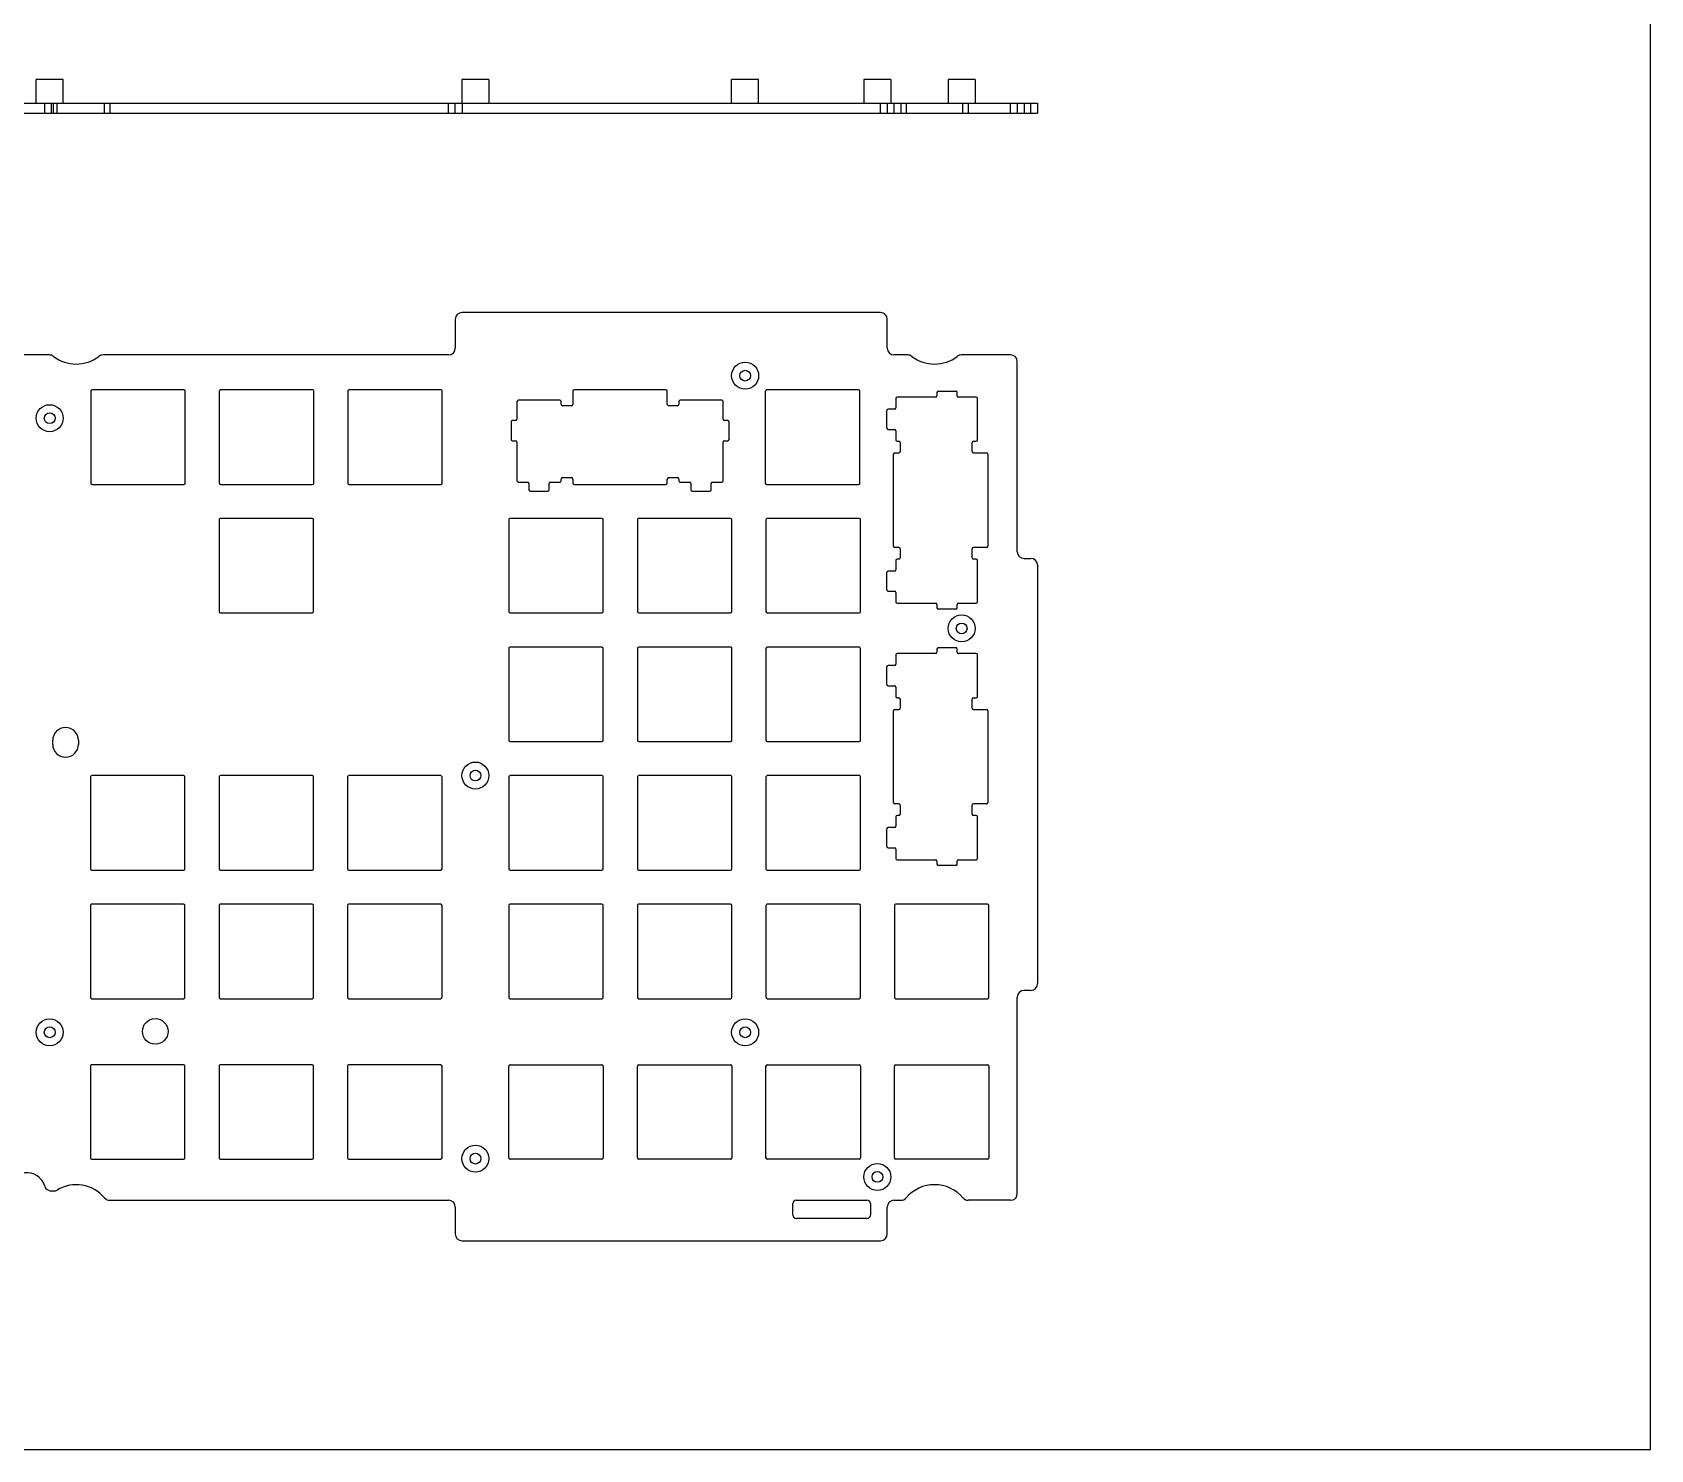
# Model space of a CAD drawing. Header units: millimetres. Extents: x 0 to 594, y 0 to 420.
# Drawn here: x 354.2 to 594, y 0 to 210 of the extents above; entities that cross this region are included whole.
import ezdxf

# ---------------------------------------------------------------- set-up
doc = ezdxf.new("R2010")
doc.units = ezdxf.units.MM
doc.header["$LTSCALE"] = 32.67
doc.layers.get('0').update_dxf_attribs({"linetype": 'CONTINUOUS'})

msp = doc.modelspace()

# ---------------------------------------------------------------- linework, layer by layer
at = {"color": 7, "linetype": 'Continuous'}
for p, q in [((594, 0), (594, 420)), ((358.76, 203.03), (354.76, 203.03)), ((354.76, 199.53), (354.76, 203.03)), ((358.76, 199.53), (358.76, 203.03)), ((421.85, 203.03), (417.85, 203.03)), ((417.85, 203.03), (417.85, 199.53)), ((421.85, 203.03), (421.85, 199.53)), ((461.82, 203.03), (457.82, 203.03)), ((457.82, 199.53), (457.82, 203.03)), ((461.82, 199.53), (461.82, 203.03)), ((481.42, 203.03), (477.42, 203.03)), ((477.42, 203.03), (477.42, 199.53)), ((481.42, 203.03), (481.42, 199.53)), ((493.9, 203.03), (489.9, 203.03)), ((489.9, 203.03), (489.9, 199.53)), ((493.9, 203.03), (493.9, 199.53)), ((65.99, 199.53), (503.15, 199.53)), ((356.02, 198.03), (356.02, 199.53)), ((356.98, 199.53), (356.98, 198.03)), ((357.33, 198.03), (357.33, 199.53)), ((357.85, 198.03), (357.85, 199.53)), ((364.9, 198.03), (364.9, 199.53)), ((365.67, 199.53), (365.67, 198.03)), ((415.87, 198.03), (415.87, 199.53)), ((416.87, 198.03), (416.87, 199.53)), ((417.87, 199.53), (417.87, 198.03)), ((479.87, 198.03), (479.87, 199.53)), ((480.87, 199.53), (480.87, 198.03)), ((481.87, 199.53), (481.87, 198.03)), ((482.92, 198.03), (482.92, 199.53)), ((483.68, 199.53), (483.68, 198.03)), ((492.1, 198.03), (492.1, 199.53)), ((492.87, 199.53), (492.87, 198.03)), ((499.15, 198.03), (499.15, 199.53)), ((500.15, 199.53), (500.15, 198.03)), ((501.15, 199.53), (501.15, 198.03)), ((502.15, 198.03), (502.15, 199.53)), ((503.15, 199.53), (503.15, 198.03)), ((65.99, 198.03), (503.15, 198.03)), ((479.87, 168.49), (417.87, 168.49)), ((416.87, 167.49), (416.87, 163.2)), ((480.87, 163.2), (480.87, 167.49)), ((356.72, 162.2), (317.2, 162.2)), ((415.87, 162.2), (364.66, 162.2)), ((483.92, 162.2), (481.87, 162.2)), ((499.15, 162.2), (491.86, 162.2)), ((500.15, 133.05), (500.15, 161.2)), ((362.84, 156.82), (362.84, 143.22)), ((376.64, 157.02), (363.04, 157.02)), ((376.84, 143.22), (376.84, 156.82)), ((381.89, 156.82), (381.89, 143.22)), ((395.69, 157.02), (382.09, 157.02)), ((395.89, 143.22), (395.89, 156.82)), ((400.94, 156.82), (400.94, 143.22)), ((414.74, 157.02), (401.14, 157.02)), ((414.94, 143.22), (414.94, 156.82)), ((434.28, 156.82), (434.28, 154.88)), ((448.08, 157.02), (434.48, 157.02)), ((448.28, 154.88), (448.28, 156.82)), ((462.8, 156.82), (462.8, 143.22)), ((476.6, 157.02), (463, 157.02)), ((476.8, 143.22), (476.8, 156.82)), ((488.04, 155.96), (482.34, 155.96)), ((488.24, 156.63), (488.24, 156.16)), ((488.44, 156.83), (491.05, 156.83)), ((491.25, 156.16), (491.25, 156.63)), ((494.05, 155.96), (491.45, 155.96)), ((426, 155.28), (426, 152.68)), ((432.35, 155.48), (426.2, 155.48)), ((432.55, 154.88), (432.55, 155.28)), ((434.08, 154.68), (432.75, 154.68)), ((449.8, 154.68), (448.48, 154.68)), ((450, 155.28), (450, 154.88)), ((456.35, 155.48), (450.2, 155.48)), ((456.55, 152.68), (456.55, 155.28)), ((480.79, 151.38), (480.79, 153.98)), ((481.94, 154.18), (480.99, 154.18)), ((482.14, 155.76), (482.14, 154.38)), ((494.25, 149.61), (494.25, 155.76)), ((425.13, 152.28), (425.13, 149.67)), ((425.8, 152.48), (425.33, 152.48)), ((457.23, 152.48), (456.75, 152.48)), ((457.43, 149.67), (457.43, 152.28)), ((480.99, 151.18), (481.94, 151.18)), ((425.33, 149.47), (425.8, 149.47)), ((426, 149.27), (426, 143.57)), ((456.55, 143.57), (456.55, 149.27)), ((456.75, 149.47), (457.23, 149.47)), ((482.14, 150.98), (482.14, 149.61)), ((482.34, 149.41), (482.6, 149.41)), ((482.8, 149.21), (482.8, 147.88)), ((493.45, 147.88), (493.45, 149.21)), ((493.65, 149.41), (494.05, 149.41)), ((481.8, 133.88), (481.8, 147.48)), ((482, 147.68), (482.6, 147.68)), ((493.65, 147.68), (495.6, 147.68)), ((495.8, 147.48), (495.8, 133.88)), ((432.75, 144.02), (434.08, 144.02)), ((448.48, 144.02), (449.8, 144.02)), ((363.04, 143.02), (376.64, 143.02)), ((382.09, 143.02), (395.69, 143.02)), ((401.14, 143.02), (414.74, 143.02)), ((426.2, 143.37), (427.58, 143.37)), ((427.78, 143.17), (427.78, 142.22)), ((427.98, 142.02), (430.58, 142.02)), ((430.78, 142.22), (430.78, 143.17)), ((430.98, 143.37), (432.35, 143.37)), ((432.55, 143.57), (432.55, 143.82)), ((434.28, 143.82), (434.28, 143.22)), ((434.48, 143.02), (448.08, 143.02)), ((448.28, 143.22), (448.28, 143.82)), ((450, 143.82), (450, 143.57)), ((450.2, 143.37), (451.58, 143.37)), ((451.78, 143.17), (451.78, 142.22)), ((451.98, 142.02), (454.58, 142.02)), ((454.78, 142.22), (454.78, 143.17)), ((454.98, 143.37), (456.35, 143.37)), ((463, 143.02), (476.6, 143.02)), ((381.85, 137.77), (381.85, 124.17)), ((395.65, 137.97), (382.05, 137.97)), ((395.85, 124.17), (395.85, 137.77)), ((424.8, 137.77), (424.8, 124.17)), ((438.6, 137.97), (425, 137.97)), ((438.8, 124.17), (438.8, 137.77)), ((443.85, 137.77), (443.85, 124.17)), ((457.65, 137.97), (444.05, 137.97)), ((457.85, 124.17), (457.85, 137.77)), ((462.9, 137.77), (462.9, 124.17)), ((476.7, 137.97), (463.1, 137.97)), ((476.9, 124.17), (476.9, 137.77)), ((482.6, 133.68), (482, 133.68)), ((482.6, 131.96), (482.34, 131.96)), ((482.8, 133.48), (482.8, 132.16)), ((493.45, 132.16), (493.45, 133.48)), ((495.6, 133.68), (493.65, 133.68)), ((494.05, 131.96), (493.65, 131.96)), ((501.15, 132.05), (502.15, 132.05)), ((480.79, 127.38), (480.79, 129.98)), ((481.94, 130.18), (480.99, 130.18)), ((482.14, 131.76), (482.14, 130.38)), ((494.25, 125.61), (494.25, 131.76)), ((503.15, 131.05), (503.15, 69.05)), ((480.99, 127.18), (481.94, 127.18)), ((482.14, 126.98), (482.14, 125.61)), ((482.34, 125.41), (488.04, 125.41)), ((488.24, 125.21), (488.24, 124.73)), ((491.25, 124.73), (491.25, 125.21)), ((491.45, 125.41), (494.05, 125.41)), ((382.05, 123.97), (395.65, 123.97)), ((425, 123.97), (438.6, 123.97)), ((444.05, 123.97), (457.65, 123.97)), ((463.1, 123.97), (476.7, 123.97)), ((491.05, 124.53), (488.44, 124.53)), ((424.8, 118.72), (424.8, 105.12)), ((438.6, 118.92), (425, 118.92)), ((438.8, 105.12), (438.8, 118.72)), ((443.85, 118.72), (443.85, 105.12)), ((457.65, 118.92), (444.05, 118.92)), ((457.85, 105.12), (457.85, 118.72)), ((462.9, 118.72), (462.9, 105.12)), ((476.7, 118.92), (463.1, 118.92)), ((476.9, 105.12), (476.9, 118.72)), ((482.14, 117.76), (482.14, 116.38)), ((488.04, 117.96), (482.34, 117.96)), ((488.24, 118.63), (488.24, 118.16)), ((488.44, 118.83), (491.05, 118.83)), ((491.25, 118.16), (491.25, 118.63)), ((494.05, 117.96), (491.45, 117.96)), ((494.25, 111.61), (494.25, 117.76)), ((480.79, 113.38), (480.79, 115.98)), ((481.94, 116.18), (480.99, 116.18)), ((480.99, 113.18), (481.94, 113.18)), ((482.14, 112.98), (482.14, 111.61)), ((482.34, 111.41), (482.6, 111.41)), ((482.8, 111.21), (482.8, 109.88)), ((493.45, 109.88), (493.45, 111.21)), ((493.65, 111.41), (494.05, 111.41)), ((481.8, 95.88), (481.8, 109.48)), ((482, 109.68), (482.6, 109.68)), ((493.65, 109.68), (495.6, 109.68)), ((495.8, 109.48), (495.8, 95.88)), ((357.21, 104.5), (357.21, 105.1)), ((361.01, 105.1), (361.01, 104.5)), ((425, 104.92), (438.6, 104.92)), ((444.05, 104.92), (457.65, 104.92)), ((463.1, 104.92), (476.7, 104.92)), ((362.8, 99.67), (362.8, 86.07)), ((376.6, 99.87), (363, 99.87)), ((376.8, 86.07), (376.8, 99.67)), ((381.85, 99.67), (381.85, 86.07)), ((395.65, 99.87), (382.05, 99.87)), ((395.85, 86.07), (395.85, 99.67)), ((400.9, 99.67), (400.9, 86.07)), ((414.7, 99.87), (401.1, 99.87)), ((414.9, 86.07), (414.9, 99.67)), ((424.8, 99.67), (424.8, 86.07)), ((438.6, 99.87), (425, 99.87)), ((438.8, 86.07), (438.8, 99.67)), ((443.85, 99.67), (443.85, 86.07)), ((457.65, 99.87), (444.05, 99.87)), ((457.85, 86.07), (457.85, 99.67)), ((462.9, 99.67), (462.9, 86.07)), ((476.7, 99.87), (463.1, 99.87)), ((476.9, 86.07), (476.9, 99.67)), ((482.6, 95.68), (482, 95.68)), ((482.14, 93.76), (482.14, 92.38)), ((482.6, 93.96), (482.34, 93.96)), ((482.8, 95.48), (482.8, 94.16)), ((493.45, 94.16), (493.45, 95.48)), ((495.6, 95.68), (493.65, 95.68)), ((494.05, 93.96), (493.65, 93.96)), ((494.25, 87.61), (494.25, 93.76)), ((480.79, 89.38), (480.79, 91.98)), ((481.94, 92.18), (480.99, 92.18)), ((480.99, 89.18), (481.94, 89.18)), ((482.14, 88.98), (482.14, 87.61)), ((482.34, 87.41), (488.04, 87.41)), ((488.24, 87.21), (488.24, 86.73)), ((491.05, 86.53), (488.44, 86.53)), ((491.25, 86.73), (491.25, 87.21)), ((491.45, 87.41), (494.05, 87.41)), ((363, 85.87), (376.6, 85.87)), ((382.05, 85.87), (395.65, 85.87)), ((401.1, 85.87), (414.7, 85.87)), ((425, 85.87), (438.6, 85.87)), ((444.05, 85.87), (457.65, 85.87)), ((463.1, 85.87), (476.7, 85.87)), ((362.8, 80.62), (362.8, 67.02)), ((376.6, 80.82), (363, 80.82)), ((376.8, 67.02), (376.8, 80.62)), ((381.85, 80.62), (381.85, 67.02)), ((395.65, 80.82), (382.05, 80.82)), ((395.85, 67.02), (395.85, 80.62)), ((400.9, 80.62), (400.9, 67.02)), ((414.7, 80.82), (401.1, 80.82)), ((414.9, 67.02), (414.9, 80.62)), ((424.8, 80.62), (424.8, 67.02)), ((438.6, 80.82), (425, 80.82)), ((438.8, 67.02), (438.8, 80.62)), ((443.85, 80.62), (443.85, 67.02)), ((457.65, 80.82), (444.05, 80.82)), ((457.85, 67.02), (457.85, 80.62)), ((462.9, 80.62), (462.9, 67.02)), ((476.7, 80.82), (463.1, 80.82)), ((476.9, 67.02), (476.9, 80.62)), ((481.95, 80.62), (481.95, 67.02)), ((495.75, 80.82), (482.15, 80.82)), ((495.95, 67.02), (495.95, 80.62)), ((502.15, 68.05), (501.15, 68.05)), ((363, 66.82), (376.6, 66.82)), ((382.05, 66.82), (395.65, 66.82)), ((401.1, 66.82), (414.7, 66.82)), ((425, 66.82), (438.6, 66.82)), ((444.05, 66.82), (457.65, 66.82)), ((463.1, 66.82), (476.7, 66.82)), ((482.15, 66.82), (495.75, 66.82)), ((500.15, 37.94), (500.15, 67.05)), ((362.8, 56.82), (362.8, 43.22)), ((376.6, 57.02), (363, 57.02)), ((376.8, 43.22), (376.8, 56.82)), ((381.85, 56.82), (381.85, 43.22)), ((395.65, 57.02), (382.05, 57.02)), ((395.85, 43.22), (395.85, 56.82)), ((400.9, 56.82), (400.9, 43.22)), ((414.7, 57.02), (401.1, 57.02)), ((414.9, 43.22), (414.9, 56.82)), ((424.8, 43.22), (424.8, 56.82)), ((425, 57.02), (438.6, 57.02)), ((438.8, 56.82), (438.8, 43.22)), ((443.85, 43.22), (443.85, 56.82)), ((444.05, 57.02), (457.65, 57.02)), ((457.85, 56.82), (457.85, 43.22)), ((462.9, 43.22), (462.9, 56.82)), ((463.1, 57.02), (476.7, 57.02)), ((476.9, 56.82), (476.9, 43.22)), ((481.95, 43.22), (481.95, 56.82)), ((482.15, 57.02), (495.75, 57.02)), ((495.95, 56.82), (495.95, 43.22)), ((363, 43.02), (376.6, 43.02)), ((382.05, 43.02), (395.65, 43.02)), ((401.1, 43.02), (414.7, 43.02)), ((438.6, 43.02), (425, 43.02)), ((457.65, 43.02), (444.05, 43.02)), ((476.7, 43.02), (463.1, 43.02)), ((495.75, 43.02), (482.15, 43.02)), ((357.33, 38.32), (356.98, 38.32)), ((365.67, 36.94), (415.87, 36.94)), ((466.87, 34.76), (466.87, 36.46)), ((467.37, 36.96), (477.87, 36.96)), ((478.37, 36.46), (478.37, 34.76)), ((481.87, 36.94), (482.92, 36.94)), ((499.15, 36.94), (492.87, 36.94)), ((416.87, 35.94), (416.87, 31.96)), ((477.87, 34.26), (467.37, 34.26)), ((480.87, 31.96), (480.87, 35.94)), ((417.87, 30.96), (479.87, 30.96)), ((0, 0), (594, 0))]:
    msp.add_line(p, q, dxfattribs=at)
for centre, radius in [((459.82, 159.13), 2), ((459.82, 159.13), 0.8), ((356.76, 152.83), 2), ((356.76, 152.83), 0.8), ((491.9, 121.68), 2), ((491.9, 121.68), 0.8), ((419.85, 99.88), 2), ((419.85, 99.88), 0.8), ((356.76, 61.84), 2), ((356.76, 61.84), 0.8), ((372.4, 61.97), 1.9), ((459.82, 61.84), 2), ((459.82, 61.84), 0.8), ((419.85, 43.12), 2), ((419.85, 43.12), 0.8), ((479.42, 40.41), 2), ((479.42, 40.41), 0.8)]:
    msp.add_circle(centre, radius, dxfattribs=at)
for centre, radius, start, end in [((417.87, 167.49), 1, 90, 180), ((479.87, 167.49), 1, 0, 90), ((415.87, 163.2), 1, 270, 360), ((481.87, 163.2), 1, 180, 270), ((356.72, 161.2), 1, 52.3584, 90), ((360.69, 166.35), 5.5, 232.3584, 307.6416), ((364.66, 161.2), 1, 90, 127.6416), ((483.92, 161.2), 1, 52.3584, 90), ((487.89, 166.35), 5.5, 232.3584, 307.6416), ((491.86, 161.2), 1, 90, 127.6416), ((499.15, 161.2), 1, 0, 90), ((363.04, 156.82), 0.2, 90, 180.0001), ((376.64, 156.82), 0.2, 0, 90), ((382.09, 156.82), 0.2, 90, 180.0001), ((395.69, 156.82), 0.2, 0, 90), ((401.14, 156.82), 0.2, 90, 180.0001), ((414.74, 156.82), 0.2, 0, 90), ((434.48, 156.82), 0.2, 90, 180), ((448.08, 156.82), 0.2, 360, 90), ((463, 156.82), 0.2, 90, 180.0001), ((476.6, 156.82), 0.2, 0, 90), ((482.34, 155.76), 0.2, 90, 180), ((488.04, 156.16), 0.2, 270, 360), ((488.44, 156.63), 0.2, 90, 180), ((491.05, 156.63), 0.2, 360, 90), ((491.45, 156.16), 0.2, 180, 270), ((494.05, 155.76), 0.2, 0, 90), ((426.2, 155.28), 0.2, 90, 180), ((432.35, 155.28), 0.2, 360, 90), ((432.75, 154.88), 0.2, 180, 270), ((434.08, 154.88), 0.2, 270, 360), ((448.48, 154.88), 0.2, 180, 270), ((449.8, 154.88), 0.2, 270, 360), ((450.2, 155.28), 0.2, 90, 180), ((456.35, 155.28), 0.2, 360, 90), ((480.99, 153.98), 0.2, 90, 180), ((481.94, 154.38), 0.2, 270, 360), ((425.33, 152.28), 0.2, 90, 180), ((425.8, 152.68), 0.2, 270, 360), ((456.75, 152.68), 0.2, 180, 270), ((457.23, 152.28), 0.2, 0, 90), ((480.99, 151.38), 0.2, 180, 270), ((481.94, 150.98), 0.2, 0, 90), ((425.33, 149.67), 0.2, 180, 270), ((425.8, 149.27), 0.2, 0, 90), ((456.75, 149.27), 0.2, 90, 180), ((457.23, 149.67), 0.2, 270, 360), ((482.34, 149.61), 0.2, 180, 270), ((482.6, 149.21), 0.2, 0, 90), ((493.65, 149.21), 0.2, 90, 180), ((494.05, 149.61), 0.2, 270, 360), ((482, 147.48), 0.2, 90, 180), ((482.6, 147.88), 0.2, 270, 360), ((493.65, 147.88), 0.2, 180, 270), ((495.6, 147.48), 0.2, 0, 90), ((432.75, 143.82), 0.2, 90, 180), ((434.08, 143.82), 0.2, 0, 90), ((448.48, 143.82), 0.2, 90, 180), ((449.8, 143.82), 0.2, 0, 90), ((363.04, 143.22), 0.2, 180, 270), ((376.64, 143.22), 0.2, 270, 360), ((382.09, 143.22), 0.2, 180, 270), ((395.69, 143.22), 0.2, 270, 360), ((401.14, 143.22), 0.2, 180, 270), ((414.74, 143.22), 0.2, 270, 360), ((426.2, 143.57), 0.2, 180, 270), ((427.58, 143.17), 0.2, 0, 90), ((427.98, 142.22), 0.2, 180, 270), ((430.58, 142.22), 0.2, 270, 360), ((430.98, 143.17), 0.2, 90, 180), ((432.35, 143.57), 0.2, 270, 360), ((434.48, 143.22), 0.2, 180, 270), ((448.08, 143.22), 0.2, 270, 360), ((450.2, 143.57), 0.2, 180, 270), ((451.58, 143.17), 0.2, 0, 90), ((451.98, 142.22), 0.2, 180, 270), ((454.58, 142.22), 0.2, 270, 360), ((454.98, 143.17), 0.2, 90, 180), ((456.35, 143.57), 0.2, 270, 360), ((463, 143.22), 0.2, 180, 270), ((476.6, 143.22), 0.2, 270, 360), ((382.05, 137.77), 0.2, 90, 180.0001), ((395.65, 137.77), 0.2, 0, 90), ((425, 137.77), 0.2, 90, 180.0001), ((438.6, 137.77), 0.2, 0, 90), ((444.05, 137.77), 0.2, 90, 180.0001), ((457.65, 137.77), 0.2, 0, 90), ((463.1, 137.77), 0.2, 90, 180.0001), ((476.7, 137.77), 0.2, 0, 90), ((482, 133.88), 0.2, 180, 270), ((482.34, 131.76), 0.2, 90, 180), ((482.6, 133.48), 0.2, 0, 90), ((482.6, 132.16), 0.2, 270, 360), ((493.65, 133.48), 0.2, 90, 180), ((493.65, 132.16), 0.2, 180, 270), ((494.05, 131.76), 0.2, 0, 90), ((495.6, 133.88), 0.2, 270, 360), ((501.15, 133.05), 1, 180, 270), ((502.15, 131.05), 1, 0, 90), ((480.99, 129.98), 0.2, 90, 180), ((481.94, 130.38), 0.2, 270, 360), ((480.99, 127.38), 0.2, 180, 270), ((481.94, 126.98), 0.2, 0, 90), ((482.34, 125.61), 0.2, 180, 270), ((488.04, 125.21), 0.2, 0, 90), ((488.44, 124.73), 0.2, 180, 270), ((491.05, 124.73), 0.2, 270, 0), ((491.45, 125.21), 0.2, 90, 180), ((494.05, 125.61), 0.2, 270, 360), ((382.05, 124.17), 0.2, 180, 270), ((395.65, 124.17), 0.2, 270, 360), ((425, 124.17), 0.2, 180, 270), ((438.6, 124.17), 0.2, 270, 360), ((444.05, 124.17), 0.2, 180, 270), ((457.65, 124.17), 0.2, 270, 360), ((463.1, 124.17), 0.2, 180, 270), ((476.7, 124.17), 0.2, 270, 360), ((425, 118.72), 0.2, 90, 180.0001), ((438.6, 118.72), 0.2, 0, 90), ((444.05, 118.72), 0.2, 90, 180), ((457.65, 118.72), 0.2, 0, 90.0002), ((463.1, 118.72), 0.2, 90, 180), ((476.7, 118.72), 0.2, 0, 90.0002), ((482.34, 117.76), 0.2, 90, 180), ((488.04, 118.16), 0.2, 270, 360), ((488.44, 118.63), 0.2, 90, 180), ((491.05, 118.63), 0.2, 360, 90), ((491.45, 118.16), 0.2, 180, 270), ((494.05, 117.76), 0.2, 0, 90), ((480.99, 115.98), 0.2, 90, 180), ((481.94, 116.38), 0.2, 270, 360), ((480.99, 113.38), 0.2, 180, 270), ((481.94, 112.98), 0.2, 0, 90), ((482.34, 111.61), 0.2, 180, 270), ((482.6, 111.21), 0.2, 0, 90), ((493.65, 111.21), 0.2, 90, 180), ((494.05, 111.61), 0.2, 270, 360), ((482, 109.48), 0.2, 90, 180), ((482.6, 109.88), 0.2, 270, 360), ((493.65, 109.88), 0.2, 180, 270), ((495.6, 109.48), 0.2, 0, 90), ((359.11, 105.1), 1.9, 0, 180), ((359.11, 104.5), 1.9, 180, 360), ((425, 105.12), 0.2, 180, 270), ((438.6, 105.12), 0.2, 270, 360), ((444.05, 105.12), 0.2, 180, 270), ((457.65, 105.12), 0.2, 270, 360), ((463.1, 105.12), 0.2, 180, 270), ((476.7, 105.12), 0.2, 270, 360), ((363, 99.67), 0.2, 90, 180.0001), ((376.6, 99.67), 0.2, 0, 90), ((382.05, 99.67), 0.2, 90, 180.0001), ((395.65, 99.67), 0.2, 0, 90), ((401.1, 99.67), 0.2, 90, 180.0001), ((414.7, 99.67), 0.2, 0, 90), ((425, 99.67), 0.2, 90, 180.0001), ((438.6, 99.67), 0.2, 0, 90), ((444.05, 99.67), 0.2, 90, 180.0001), ((457.65, 99.67), 0.2, 0, 90), ((463.1, 99.67), 0.2, 90, 180), ((476.7, 99.67), 0.2, 0, 90), ((482, 95.88), 0.2, 180, 270), ((482.34, 93.76), 0.2, 90, 180), ((482.6, 95.48), 0.2, 0, 90), ((482.6, 94.16), 0.2, 270, 360), ((493.65, 95.48), 0.2, 90, 180), ((493.65, 94.16), 0.2, 180, 270), ((494.05, 93.76), 0.2, 0, 90), ((495.6, 95.88), 0.2, 270, 360), ((480.99, 91.98), 0.2, 90, 180), ((481.94, 92.38), 0.2, 270, 360), ((480.99, 89.38), 0.2, 180, 270), ((481.94, 88.98), 0.2, 0, 90), ((482.34, 87.61), 0.2, 180, 270), ((488.04, 87.21), 0.2, 0, 90), ((488.44, 86.73), 0.2, 180, 270), ((491.05, 86.73), 0.2, 270, 0), ((491.45, 87.21), 0.2, 90, 180), ((494.05, 87.61), 0.2, 270, 360), ((363, 86.07), 0.2, 180, 270), ((376.6, 86.07), 0.2, 270, 360), ((382.05, 86.07), 0.2, 180, 270), ((395.65, 86.07), 0.2, 270, 360), ((401.1, 86.07), 0.2, 180, 270), ((414.7, 86.07), 0.2, 270, 360), ((425, 86.07), 0.2, 180, 270), ((438.6, 86.07), 0.2, 270, 360), ((444.05, 86.07), 0.2, 180, 270), ((457.65, 86.07), 0.2, 270, 360), ((463.1, 86.07), 0.2, 180, 270.0002), ((476.7, 86.07), 0.2, 270, 360), ((363, 80.62), 0.2, 90, 180.0001), ((376.6, 80.62), 0.2, 0, 90), ((382.05, 80.62), 0.2, 90, 180.0001), ((395.65, 80.62), 0.2, 0, 90), ((401.1, 80.62), 0.2, 90, 180.0001), ((414.7, 80.62), 0.2, 0, 90), ((425, 80.62), 0.2, 90, 180.0001), ((438.6, 80.62), 0.2, 0, 90), ((444.05, 80.62), 0.2, 90, 180.0001), ((457.65, 80.62), 0.2, 0, 90), ((463.1, 80.62), 0.2, 90, 180.0001), ((476.7, 80.62), 0.2, 0, 90), ((482.15, 80.62), 0.2, 90, 180.0001), ((495.75, 80.62), 0.2, 0, 90), ((501.15, 67.05), 1, 90, 180), ((502.15, 69.05), 1, 270, 360), ((363, 67.02), 0.2, 180, 270), ((376.6, 67.02), 0.2, 270, 360), ((382.05, 67.02), 0.2, 180, 270), ((395.65, 67.02), 0.2, 270, 360), ((401.1, 67.02), 0.2, 180, 270), ((414.7, 67.02), 0.2, 270, 360), ((425, 67.02), 0.2, 180, 270), ((438.6, 67.02), 0.2, 270, 360), ((444.05, 67.02), 0.2, 180, 270), ((457.65, 67.02), 0.2, 270, 360), ((463.1, 67.02), 0.2, 180, 270), ((476.7, 67.02), 0.2, 270, 360), ((482.15, 67.02), 0.2, 180, 270), ((495.75, 67.02), 0.2, 270, 360), ((363, 56.82), 0.2, 90, 180.0001), ((376.6, 56.82), 0.2, 0, 90), ((382.05, 56.82), 0.2, 90, 180.0001), ((395.65, 56.82), 0.2, 0, 90), ((401.1, 56.82), 0.2, 90, 180.0001), ((414.7, 56.82), 0.2, 0, 90), ((425, 56.82), 0.2, 90, 180), ((438.6, 56.82), 0.2, 0, 89.9953), ((444.05, 56.82), 0.2, 90, 180), ((457.65, 56.82), 0.2, 0, 90), ((463.1, 56.82), 0.2, 90, 180), ((476.7, 56.82), 0.2, 0, 89.9953), ((482.15, 56.82), 0.2, 90, 180), ((495.75, 56.82), 0.2, 0, 89.9953), ((363, 43.22), 0.2, 180, 270), ((376.6, 43.22), 0.2, 270, 360), ((382.05, 43.22), 0.2, 180, 270), ((395.65, 43.22), 0.2, 270, 360), ((401.1, 43.22), 0.2, 180, 270), ((414.7, 43.22), 0.2, 270, 360), ((425, 43.22), 0.2, 180, 270), ((438.6, 43.22), 0.2, 270, 360), ((444.05, 43.22), 0.2, 180, 270), ((457.65, 43.22), 0.2, 270, 359.9953), ((463.1, 43.22), 0.2, 180, 270), ((476.7, 43.22), 0.2, 270, 360), ((482.15, 43.22), 0.2, 180, 270), ((495.75, 43.22), 0.2, 270, 360), ((353.42, 38.32), 2.7, 15.6804, 180), ((356.98, 39.32), 1, 195.6804, 270), ((357.33, 39.32), 1, 270, 301.1557), ((360.69, 33.76), 5.5, 40.0457, 121.1557), ((487.89, 33.76), 5.5, 40.0457, 139.9543), ((365.67, 37.94), 1, 220.0457, 270), ((415.87, 35.94), 1, 0, 90), ((467.37, 36.46), 0.5, 90, 180), ((477.87, 36.46), 0.5, 0, 90), ((481.87, 35.94), 1, 90, 180), ((482.92, 37.94), 1, 270, 319.9543), ((492.87, 37.94), 1, 220.0458, 270), ((499.15, 37.94), 1, 270, 360), ((467.37, 34.76), 0.5, 180, 270), ((477.87, 34.76), 0.5, 270, 360), ((417.87, 31.96), 1, 180, 270), ((479.87, 31.96), 1, 270, 360)]:
    msp.add_arc(centre, radius, start, end, dxfattribs=at)

doc.saveas('drawing.dxf')
